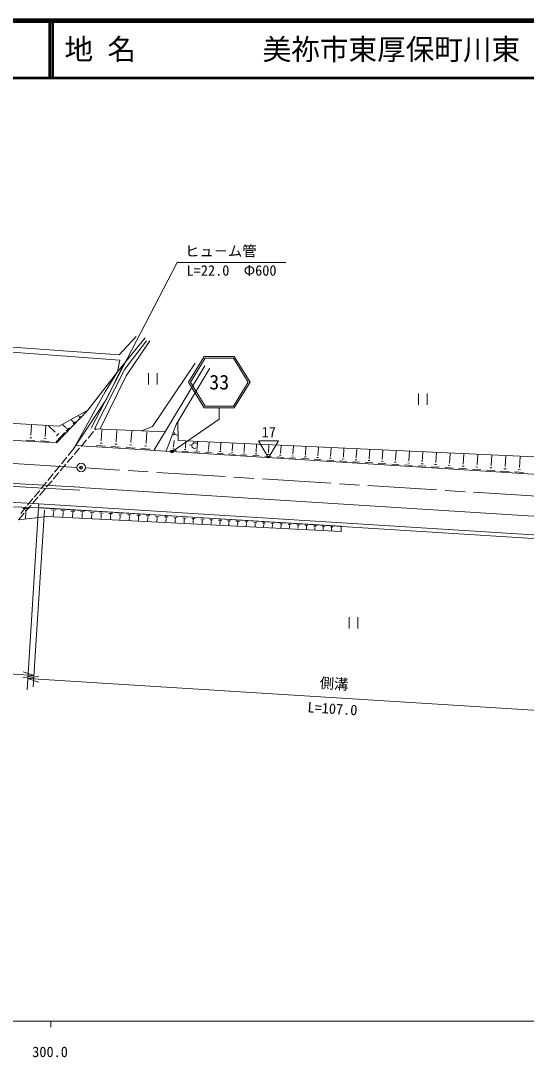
# Model space of a CAD drawing. Units: millimetres, scale not verified. Extents: x 40000 to 680000, y 20000 to 380000.
# Drawn here: x 362722 to 451092, y 198715 to 380000 of the extents above; entities that cross this region are included whole.
import ezdxf
from ezdxf.enums import TextEntityAlignment as Align

# ---------------------------------------------------------------- set-up
doc = ezdxf.new("R2010")
doc.units = ezdxf.units.MM
doc.header["$LTSCALE"] = 1000
doc.header["$PDMODE"] = 32
doc.header["$PDSIZE"] = 500
doc.linetypes.add('CHAIN', pattern=[18.5, 12, -1.5, 3.5, -1.5])
for name, color, linetype, lineweight in [('M-BGD', 7, 'Continuous', 13), ('M-BMK', 2, 'CHAIN', 13), ('M-BMK-SRVR', 3, 'Continuous', 13), ('M-STR-HTXT', 7, 'Continuous', 13), ('M-STR-STRC', 7, 'Continuous', 13), ('M-TTL', 2, 'Continuous', 140), ('M-TTL-BAND', 7, 'Continuous', 13), ('M-TTL-LINE', 7, 'Continuous', 50)]:
    doc.layers.add(name, color=color, linetype=linetype, lineweight=lineweight)
doc.layers.add('M-TTL-TXT', color=7, linetype='Continuous')
doc.styles.add('@ＭＳ ゴシック', font='')
doc.styles.add('ＭＳ ゴシック', font='')
doc.styles.get('@ＭＳ ゴシック').set_extended_font_data('@MS Gothic')
doc.styles.get('ＭＳ ゴシック').set_extended_font_data('MS Gothic')

msp = doc.modelspace()

# ---------------------------------------------------------------- linework, layer by layer
at = {"layer": 'M-BGD'}
for p, q in [((379931, 321554), (322745, 325679)), ((323404, 324776), (380038, 320619)), ((379614, 318594), (384445, 324552)), ((382881, 324754), (379931, 321554)), ((384688, 323996), (380937, 319032)), ((385282, 324026), (381125, 317884)), ((377733, 313803), (380659, 319886)), ((380038, 320619), (379614, 318594)), ((385772, 309016), (393211, 320088)), ((385990, 304852), (394898, 319671)), ((395779, 319229), (389892, 309395)), ((379614, 318594), (374471, 311880)), ((380937, 319032), (375632, 308636)), ((381125, 317884), (376606, 308615)), ((377463, 315080), (379614, 318594)), ((385042, 318370), (385042, 316370)), ((386542, 318370), (386542, 316370)), ((371955, 305154), (377733, 313803)), ((372266, 305713), (377463, 315080)), ((432278, 314826), (432278, 312826)), ((433778, 314826), (433778, 312826)), ((369452, 309104), (309541, 312652)), ((368966, 306149), (374471, 311880)), ((374471, 311880), (369452, 309104)), ((371845, 309907), (371573, 310168)), ((372906, 310809), (372842, 310870)), ((372899, 310802), (372912, 310816)), ((372933, 310568), (373148, 310792)), ((372946, 310717), (373000, 310773)), ((308971, 309740), (368966, 306149)), ((364510, 307510), (364616, 309291)), ((366994, 307362), (367100, 309144)), ((368696, 308095), (367599, 309149)), ((370608, 308853), (370092, 309349)), ((370590, 308835), (370625, 308872)), ((370678, 308220), (371243, 308808)), ((370714, 308610), (370855, 308757)), ((371833, 309894), (371857, 309919)), ((371892, 309484), (372269, 309877)), ((371916, 309744), (372010, 309843)), ((375632, 308636), (387956, 308080)), ((375712, 308422), (375886, 308630)), ((376804, 306572), (376924, 308477)), ((379386, 306423), (379508, 308361)), ((381992, 306274), (382115, 308243)), ((383848, 308251), (385772, 309016)), ((389892, 309395), (388166, 304716)), ((390214, 306592), (390155, 309813)), ((363714, 306663), (365199, 306574)), ((364297, 307076), (364669, 307053)), ((364463, 307513), (364556, 307507)), ((366197, 306515), (367684, 306426)), ((366781, 306927), (367153, 306905)), ((366947, 307365), (367040, 307359)), ((368648, 308045), (368745, 308146)), ((368890, 306358), (370440, 307972)), ((368987, 307428), (369374, 307832)), ((373278, 305549), (374235, 306716)), ((374494, 306965), (375452, 308131)), ((376755, 306575), (376853, 306569)), ((379337, 306426), (379436, 306420)), ((384620, 306123), (384745, 308125)), ((389414, 307520), (389594, 308008)), ((389455, 305451), (389526, 306592)), ((389628, 307649), (389673, 307771)), ((389791, 307641), (389802, 307672)), ((389797, 307656), (390104, 307543)), ((471198, 302877), (390214, 306592)), ((391497, 305323), (391568, 306464)), ((371955, 305154), (370998, 303987)), ((372061, 304134), (373017, 305258)), ((496269, 297933), (372266, 305713)), ((372887, 305092), (372887, 305134)), ((375963, 305682), (377528, 305583)), ((376579, 306114), (376970, 306090)), ((378533, 305520), (380121, 305421)), ((379158, 305959), (379555, 305935)), ((381126, 305358), (382736, 305257)), ((381760, 305803), (382163, 305778)), ((381941, 306277), (382042, 306270)), ((383741, 305194), (385375, 305091)), ((384385, 305645), (384793, 305620)), ((384569, 306126), (384671, 306119)), ((388905, 304870), (389928, 304806)), ((389308, 305152), (389563, 305136)), ((389423, 305453), (389487, 305449)), ((390947, 304742), (391970, 304677)), ((391350, 305024), (391605, 305008)), ((391465, 305325), (391529, 305321)), ((392148, 305831), (392656, 305778)), ((392652, 305566), (392654, 305693)), ((392691, 305438), (392652, 305566)), ((392654, 305693), (392657, 305820)), ((392657, 305820), (392702, 305946)), ((392774, 305352), (392691, 305438)), ((392702, 305946), (392789, 306029)), ((392900, 305264), (392774, 305352)), ((392789, 306029), (392917, 306111)), ((392983, 305220), (392900, 305264)), ((392917, 306111), (393003, 306152)), ((393110, 305175), (392983, 305220)), ((392989, 304613), (394012, 304549)), ((393003, 306152), (393131, 306191)), ((393238, 305215), (393110, 305175)), ((393131, 306191), (393257, 306146)), ((393307, 305236), (393238, 305215)), ((393257, 306146), (393384, 306101)), ((393384, 306101), (393439, 306063)), ((393392, 304896), (393648, 304880)), ((393507, 305197), (393571, 305193)), ((393539, 305195), (393611, 306336)), ((395424, 304774), (395684, 304758)), ((395541, 305080), (395606, 305076)), ((395573, 305078), (395646, 306243)), ((397472, 304650), (397737, 304634)), ((397591, 304961), (397658, 304957)), ((397624, 304959), (397699, 306148)), ((399660, 304842), (399727, 304838)), ((399693, 304840), (399769, 306053)), ((401745, 304722), (401813, 304717)), ((401779, 304720), (401857, 305958)), ((403848, 304600), (403918, 304596)), ((403883, 304598), (403962, 305861)), ((406005, 304476), (406086, 305764)), ((408144, 304352), (408227, 305665)), ((410302, 304228), (410386, 305566)), ((412478, 304102), (412563, 305467)), ((414672, 303976), (414759, 305366)), ((416884, 303848), (416973, 305264)), ((419116, 303719), (419206, 305162)), ((421366, 303589), (421458, 305059)), ((423635, 303458), (423729, 304954)), ((425924, 303326), (426019, 304849)), ((428231, 303193), (428329, 304743)), ((430559, 303059), (430658, 304637)), ((363633, 298427), (283896, 303470)), ((363662, 298926), (283929, 303969)), ((370780, 303695), (369823, 302529)), ((370844, 302719), (371800, 303843)), ((395014, 304486), (396054, 304421)), ((397056, 304358), (398113, 304292)), ((399116, 304229), (400190, 304162)), ((399539, 304526), (399807, 304509)), ((401192, 304099), (402284, 304030)), ((401622, 304401), (401895, 304383)), ((403287, 303967), (404396, 303898)), ((403724, 304274), (404001, 304257)), ((405399, 303835), (406526, 303764)), ((405843, 304146), (406124, 304129)), ((405969, 304478), (406040, 304474)), ((407529, 303701), (408674, 303629)), ((407980, 304018), (408266, 304000)), ((408108, 304355), (408180, 304350)), ((409676, 303566), (410839, 303493)), ((410134, 303888), (410425, 303870)), ((410265, 304230), (410338, 304226)), ((411842, 303431), (413024, 303356)), ((412308, 303757), (412603, 303739)), ((412441, 304105), (412514, 304100)), ((414027, 303294), (415226, 303218)), ((414499, 303625), (414799, 303606)), ((414634, 303978), (414709, 303973)), ((416229, 303155), (417448, 303079)), ((416709, 303492), (417014, 303473)), ((416846, 303850), (416922, 303846)), ((418451, 303016), (419688, 302938)), ((418938, 303358), (419247, 303338)), ((419077, 303722), (419154, 303717)), ((420691, 302875), (421947, 302797)), ((421185, 303223), (421499, 303203)), ((421327, 303592), (421405, 303587)), ((423452, 303086), (423771, 303066)), ((423595, 303461), (423675, 303456)), ((425738, 302948), (426061, 302928)), ((425883, 303329), (425964, 303324)), ((428043, 302810), (428371, 302789)), ((428190, 303196), (428272, 303191)), ((430517, 303062), (430600, 303056)), ((432863, 302926), (432948, 302921)), ((432906, 302924), (433006, 304529)), ((435229, 302790), (435315, 302784)), ((435272, 302787), (435375, 304420)), ((437659, 302649), (437763, 304311)), ((440066, 302510), (440172, 304200)), ((442493, 302370), (442601, 304089)), ((444941, 302229), (445050, 303976)), ((447409, 302087), (447521, 303863)), ((449898, 301943), (450012, 303749)), ((368410, 299847), (369366, 300971)), ((369605, 302237), (368647, 301071)), ((369627, 301262), (370584, 302428)), ((422950, 302734), (424225, 302654)), ((425228, 302591), (426522, 302510)), ((427525, 302447), (428839, 302364)), ((429842, 302301), (431175, 302218)), ((430367, 302670), (430700, 302649)), ((432178, 302155), (433531, 302070)), ((432711, 302529), (433049, 302507)), ((434535, 302007), (435907, 301921)), ((435075, 302386), (435418, 302365)), ((436911, 301858), (438303, 301770)), ((437459, 302243), (437807, 302221)), ((437615, 302652), (437702, 302647)), ((439307, 301707), (440719, 301619)), ((439863, 302098), (440216, 302076)), ((440022, 302513), (440110, 302508)), ((441723, 301556), (443155, 301466)), ((442287, 301952), (442645, 301929)), ((442448, 302373), (442538, 302368)), ((444160, 301403), (445613, 301312)), ((444732, 301805), (445095, 301782)), ((444895, 302232), (444986, 302226)), ((446617, 301249), (448091, 301156)), ((447197, 301656), (447566, 301633)), ((447363, 302090), (447455, 302084)), ((449095, 301093), (450589, 300999)), ((449683, 301507), (450057, 301483)), ((449852, 301946), (449945, 301940)), ((367212, 299321), (366255, 298155)), ((367193, 298432), (368192, 299555)), ((368387, 300779), (367472, 299612)), ((363633, 298427), (373026, 297914)), ((363662, 298926), (373057, 298413)), ((366036, 297863), (365079, 296697)), ((365975, 296974), (366975, 298140)), ((499864, 290393), (373053, 298349)), ((359762, 295834), (365861, 295501)), ((364862, 296447), (363905, 295281)), ((364759, 295559), (365758, 296725)), ((361440, 294993), (365816, 294791)), ((362324, 292687), (363324, 293852)), ((363644, 294989), (362730, 293822)), ((363097, 294717), (364169, 294667)), ((363484, 294376), (363752, 294364)), ((363542, 294144), (364541, 295267)), ((363603, 294049), (363552, 292940)), ((363569, 294050), (363636, 294047)), ((365802, 294775), (365725, 293124)), ((365816, 294791), (418763, 291574)), ((365823, 294895), (365861, 295494)), ((472613, 288195), (365823, 294895)), ((499381, 287117), (365861, 295494)), ((368124, 294451), (368817, 294408)), ((368371, 294227), (368545, 294216)), ((368445, 294013), (368405, 293345)), ((368424, 294015), (368467, 294012)), ((369814, 294348), (370499, 294306)), ((370058, 294127), (370230, 294116)), ((370132, 293916), (370092, 293259)), ((370110, 293917), (370153, 293914)), ((371496, 294246), (372173, 294204)), ((371737, 294027), (371907, 294017)), ((371810, 293819), (371770, 293174)), ((371789, 293820), (371831, 293817)), ((373169, 294144), (373838, 294103)), ((373408, 293928), (373575, 293918)), ((373480, 293722), (373441, 293088)), ((373459, 293724), (373500, 293721)), ((374835, 294043), (375496, 294003)), ((375071, 293829), (375236, 293819)), ((376492, 293942), (377145, 293902)), ((376725, 293731), (376888, 293721)), ((378141, 293842), (378786, 293803)), ((379783, 293742), (380419, 293703)), ((362324, 292687), (367255, 293303)), ((367255, 293303), (418707, 290683)), ((375141, 293626), (375103, 293004)), ((375121, 293627), (375162, 293625)), ((376795, 293531), (376758, 292920)), ((376774, 293532), (376815, 293529)), ((378371, 293634), (378533, 293624)), ((378440, 293436), (378404, 292836)), ((378420, 293437), (378460, 293434)), ((380010, 293537), (380169, 293527)), ((380078, 293341), (380042, 292752)), ((380058, 293342), (380098, 293340)), ((381416, 293643), (382044, 293605)), ((381640, 293440), (381797, 293430)), ((381707, 293247), (381672, 292669)), ((381687, 293248), (381727, 293245)), ((383041, 293544), (383661, 293506)), ((383262, 293344), (383417, 293334)), ((383329, 293153), (383294, 292587)), ((383309, 293154), (383348, 293152)), ((384658, 293446), (385271, 293409)), ((384877, 293248), (385030, 293239)), ((384942, 293060), (384908, 292504)), ((384923, 293061), (384961, 293059)), ((386267, 293348), (386872, 293311)), ((386483, 293153), (386634, 293144)), ((386548, 292967), (386515, 292423)), ((386529, 292968), (386567, 292966)), ((387869, 293251), (388466, 293215)), ((388082, 293058), (388231, 293049)), ((388145, 292875), (388113, 292341)), ((388127, 292876), (388164, 292873)), ((389462, 293154), (390051, 293118)), ((389673, 292964), (389820, 292955)), ((389735, 292783), (389704, 292260)), ((389717, 292784), (389754, 292781)), ((391048, 293058), (391629, 293022)), ((391256, 292870), (391401, 292861)), ((391318, 292691), (391287, 292180)), ((391299, 292692), (391336, 292690)), ((392626, 292962), (393200, 292927)), ((392831, 292777), (392974, 292768)), ((392892, 292600), (392862, 292099)), ((392874, 292601), (392910, 292599)), ((394197, 292866), (394762, 292832)), ((394398, 292684), (394540, 292675)), ((394459, 292510), (394429, 292020)), ((394441, 292511), (394476, 292508)), ((395759, 292771), (396317, 292737)), ((395958, 292591), (396098, 292583)), ((396018, 292419), (395989, 291940)), ((396000, 292421), (396035, 292418)), ((397314, 292677), (397865, 292643)), ((397511, 292499), (397648, 292491)), ((397569, 292330), (397541, 291861)), ((397552, 292331), (397587, 292329)), ((398862, 292583), (399405, 292550)), ((399055, 292408), (399191, 292399)), ((399113, 292241), (399085, 291782)), ((399096, 292242), (399130, 292239)), ((400401, 292489), (400937, 292457)), ((400592, 292316), (400726, 292308)), ((400650, 292152), (400622, 291704)), ((400633, 292153), (400666, 292151)), ((401934, 292396), (402462, 292364)), ((402122, 292226), (402254, 292218)), ((402178, 292063), (402152, 291626)), ((402162, 292064), (402195, 292062)), ((403458, 292304), (403979, 292272)), ((403644, 292136), (403774, 292128)), ((403700, 291975), (403674, 291549)), ((403683, 291976), (403716, 291974)), ((404976, 292211), (405489, 292180)), ((405159, 292046), (405287, 292038)), ((405214, 291888), (405188, 291472)), ((405198, 291889), (405230, 291887)), ((406486, 292120), (406991, 292089)), ((406666, 291956), (406793, 291949)), ((407988, 292028), (408487, 291998)), ((409483, 291937), (409974, 291908)), ((406720, 291801), (406695, 291395)), ((406704, 291802), (406736, 291800)), ((408166, 291867), (408291, 291860)), ((408219, 291714), (408195, 291318)), ((408204, 291715), (408235, 291713)), ((409659, 291779), (409781, 291771)), ((409711, 291628), (409688, 291242)), ((409696, 291629), (409726, 291627)), ((410971, 291847), (411455, 291818)), ((411144, 291691), (411265, 291684)), ((411196, 291542), (411173, 291167)), ((411180, 291543), (411211, 291541)), ((412452, 291757), (412928, 291728)), ((412622, 291603), (412741, 291596)), ((412673, 291457), (412651, 291092)), ((412658, 291458), (412688, 291456)), ((413925, 291668), (414395, 291639)), ((414093, 291516), (414210, 291509)), ((414143, 291372), (414121, 291017)), ((414128, 291373), (414157, 291371)), ((415392, 291578), (415853, 291550)), ((415556, 291429), (415672, 291422)), ((415606, 291287), (415585, 290942)), ((415591, 291288), (415620, 291286)), ((416851, 291490), (417305, 291462)), ((417013, 291343), (417126, 291336)), ((417061, 291203), (417041, 290868)), ((417047, 291204), (417076, 291202)), ((418763, 291574), (418707, 290683)), ((420160, 275703), (420160, 273703)), ((421660, 275703), (421660, 273703)), ((365905, 265350), (363944, 264954)), ((363944, 264954), (365840, 264317))]:
    msp.add_line(p, q, dxfattribs=at)
at = {"layer": 'M-BMK'}
for p, q in [((372524, 301890), (303410, 306226)), ((472328, 295628), (374021, 301796))]:
    msp.add_line(p, q, dxfattribs=at)
at = {"layer": 'M-BMK-SRVR'}
msp.add_circle((373273, 301843), 750, dxfattribs=at)
msp.add_point((373273, 301843), dxfattribs=at)
at = {"layer": 'M-STR-HTXT'}
for p, q in [((390074, 337745), (375024, 308741)), ((390074, 337745), (409074, 337745)), ((365760, 293897), (363819, 262958)), ((363944, 264954), (470734, 258254))]:
    msp.add_line(p, q, dxfattribs=at)
at = {"layer": 'M-STR-STRC'}
for p, q in [((394784, 321288), (392020, 316788)), ((394952, 320988), (392372, 316788)), ((394784, 321288), (400056, 321288)), ((394952, 320988), (399889, 320988)), ((402468, 316788), (399889, 320988)), ((402820, 316788), (400056, 321288)), ((392020, 316788), (394784, 312288)), ((392372, 316788), (394952, 312588)), ((399889, 312588), (402468, 316788)), ((400056, 312288), (402820, 316788)), ((394784, 312288), (400056, 312288)), ((394952, 312588), (399889, 312588)), ((397420, 312288), (397420, 310288)), ((389283, 304738), (397420, 310288)), ((406044, 303536), (404312, 306536)), ((404312, 306536), (407776, 306536)), ((407776, 306536), (406044, 303536)), ((366877, 294429), (364920, 263490)), ((365047, 265486), (277222, 271042)), ((363086, 265092), (365047, 265486)), ((365047, 265486), (363151, 266125))]:
    msp.add_line(p, q, dxfattribs=at)
for radius in [150, 120, 90, 60, 30]:
    msp.add_circle((389159, 304653), radius, dxfattribs=at)
msp.add_point((389159, 304653), dxfattribs=at)
at = {"layer": 'M-TTL'}
msp.add_line((680000, 380000), (40000, 380000), dxfattribs=at)
at = {"layer": 'M-TTL-BAND'}
for p, q in [((40000, 205000), (579000, 205000)), ((368000, 205000), (368000, 204000))]:
    msp.add_line(p, q, dxfattribs=at)
at = {"layer": 'M-TTL-LINE'}
for p, q in [((367750, 380000), (367750, 370000)), ((368250, 380000), (368250, 370000)), ((40000, 370000), (680000, 370000))]:
    msp.add_line(p, q, dxfattribs=at)

# ---------------------------------------------------------------- texts
at = {"layer": 'M-STR-HTXT', "style": 'ＭＳ ゴシック'}
msp.add_text('ヒュ－ム管', height=1833, dxfattribs=at).set_placement((391449, 338245), align=Align.BOTTOM_LEFT)
msp.add_text('L=22.0\u3000Φ600', height=1833, dxfattribs=at).set_placement((399574, 337245), align=Align.TOP_CENTER)
msp.add_text('側溝', height=1833, rotation=356.41, dxfattribs=at).set_placement((417402, 262602), align=Align.BOTTOM_CENTER)
at = {"layer": 'M-STR-HTXT', "style": '@ＭＳ ゴシック'}
msp.add_text('L=107.0', height=1833, rotation=356.41, dxfattribs=at).set_placement((417277, 260606), align=Align.TOP_CENTER)
at = {"layer": 'M-STR-STRC', "style": 'ＭＳ ゴシック'}
msp.add_text('33', height=2566, dxfattribs=at).set_placement((397420, 316788), align=Align.MIDDLE_CENTER)
msp.add_text('17', height=1833, dxfattribs=at).set_placement((406094, 306581), align=Align.BOTTOM_CENTER)
at = {"layer": 'M-TTL-BAND', "style": 'ＭＳ ゴシック'}
msp.add_text('300.0', height=1833, dxfattribs=at).set_placement((367844, 198195), align=Align.BOTTOM_CENTER)
at = {"layer": 'M-TTL-TXT', "style": 'ＭＳ ゴシック'}
for s, p in [('地 名', (370380, 375000)), ('美祢市東厚保町川東', (405024, 375000))]:
    msp.add_text(s, height=3666, dxfattribs=at).set_placement(p, align=Align.MIDDLE_LEFT)

doc.saveas('drawing.dxf')
